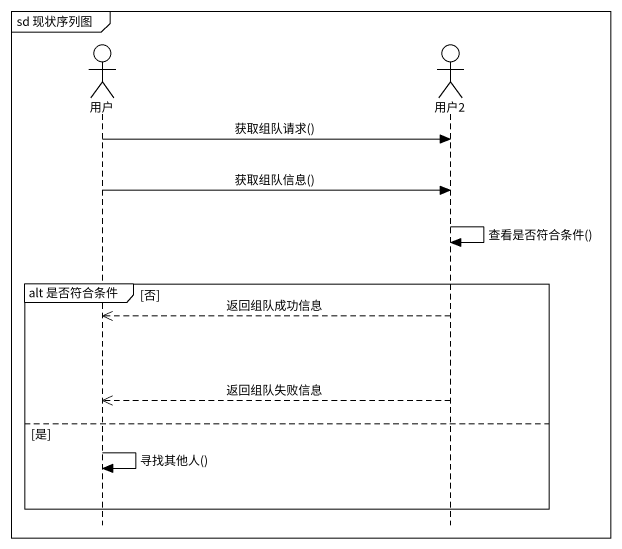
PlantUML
@startuml
mainframe sd 现状序列图
hide footbox
actor 用户
actor 用户2

用户 -> 用户2 : 获取组队请求()
用户 -> 用户2 : 获取组队信息()
用户2 -> 用户2 : 查看是否符合条件()
group alt 是否符合条件 [否]
  用户2 -->> 用户 : 返回组队成功信息
  用户2 -->> 用户 : 返回组队失败信息
else 是
  用户 -> 用户 : 寻找其他人()
end
@enduml
